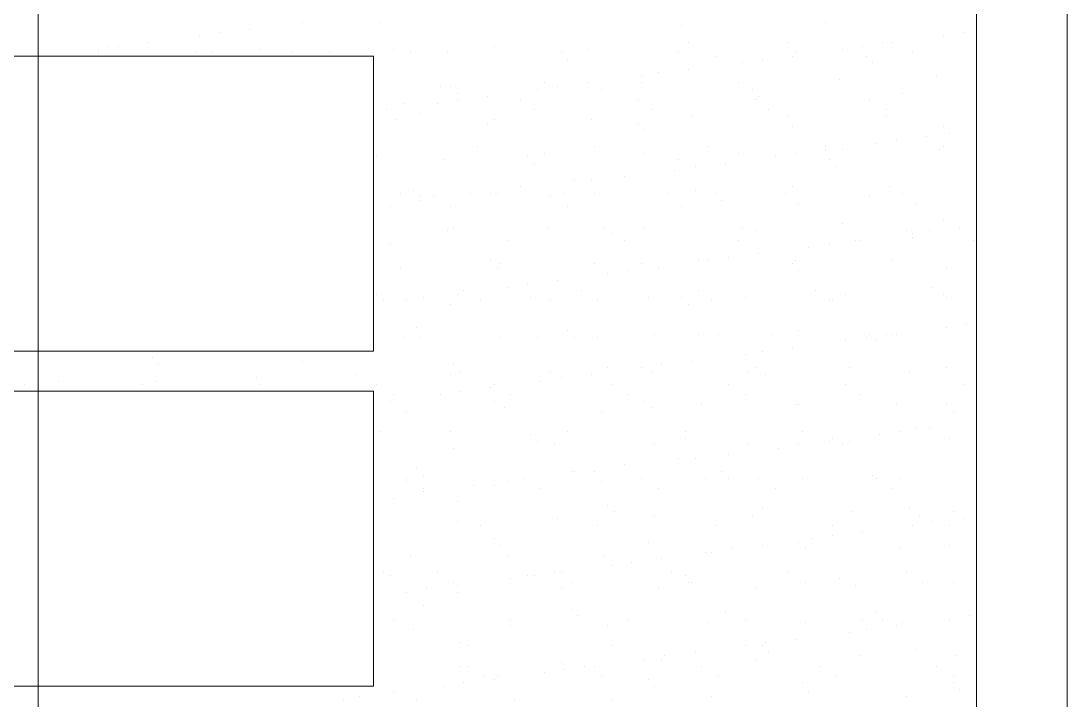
# Model space of a CAD drawing. Header units: millimetres. Extents: x 21 to 236, y 15 to 64.
# Drawn here: x 47.184 to 48.599, y 28.343 to 29.262 of the extents above; entities that cross this region are included whole.
import ezdxf

# ---------------------------------------------------------------- set-up
doc = ezdxf.new("R2010")
doc.units = ezdxf.units.MM
doc.layers.add('PDF_Cota', color=90, linetype='Continuous')
doc.layers.add('PDF_Terreno', color=7, linetype='Continuous')
doc.layers.add('PDF_Grama', color=7, linetype='Continuous', true_color=0x397200)

msp = doc.modelspace()

# ---------------------------------------------------------------- linework, layer by layer
at = {"layer": 'PDF_Cota', "lineweight": 0}
msp.add_lwpolyline([(47.2079, 27.0023), (47.2079, 30.5512)], dxfattribs=at)
for points in [[(43.7089, 28.8152), (47.6611, 28.8152), (47.6611, 29.2141), (43.7089, 29.2141)], [(43.7089, 28.362), (47.6611, 28.362), (47.6611, 28.7609), (43.7089, 28.7609)]]:
    msp.add_lwpolyline(points, close=True, dxfattribs=at)
at = {"layer": 'PDF_Grama', "lineweight": 20}
for points in [[(47.5659, 29.2594), (47.5659, 29.2594)], [(47.6702, 29.2594), (47.6702, 29.2594)], [(48.273, 29.2594), (48.273, 29.2594)], [(47.4526, 29.2458), (47.4526, 29.2458)], [(47.4934, 29.2504), (47.4934, 29.2504)], [(48.0781, 29.2549), (48.0781, 29.2549)], [(48.4588, 29.2458), (48.4588, 29.2458)], [(48.477, 29.2549), (48.477, 29.2549)], [(47.3575, 29.2322), (47.3575, 29.2322)], [(47.4254, 29.2413), (47.4254, 29.2413)], [(48.0872, 29.2322), (48.0872, 29.2322)], [(48.2231, 29.2322), (48.2231, 29.2322)], [(48.3501, 29.2322), (48.3501, 29.2322)], [(48.3637, 29.2322), (48.3637, 29.2322)], [(48.4316, 29.2413), (48.4316, 29.2413)], [(47.2895, 29.2232), (47.2895, 29.2232)], [(47.2895, 29.2186), (47.2895, 29.2186)], [(47.3031, 29.2277), (47.3031, 29.2277)], [(47.3167, 29.2277), (47.3167, 29.2277)], [(47.4209, 29.2186), (47.4209, 29.2186)], [(47.4436, 29.2186), (47.4436, 29.2186)], [(47.507, 29.2232), (47.507, 29.2232)], [(47.5524, 29.2186), (47.5524, 29.2186)], [(47.6022, 29.2186), (47.6022, 29.2186)], [(47.6883, 29.2232), (47.6883, 29.2232)], [(47.711, 29.2186), (47.711, 29.2186)], [(47.7608, 29.2186), (47.7608, 29.2186)], [(47.8243, 29.2277), (47.8243, 29.2277)], [(47.9149, 29.2186), (47.9149, 29.2186)], [(47.9149, 29.2186), (47.9149, 29.2186)], [(47.9512, 29.2232), (47.9512, 29.2232)], [(48.0736, 29.2186), (48.0736, 29.2186)], [(48.2322, 29.2186), (48.2322, 29.2186)], [(48.2957, 29.2232), (48.2957, 29.2232)], [(48.3229, 29.2277), (48.3229, 29.2277)], [(48.3908, 29.2186), (48.3908, 29.2186)], [(47.2215, 29.2141), (47.2215, 29.2141)], [(47.2849, 29.2141), (47.2849, 29.2141)], [(47.5161, 29.2141), (47.5161, 29.2141)], [(47.924, 29.2096), (47.924, 29.2096)], [(48.1234, 29.2141), (48.1234, 29.2141)], [(48.1597, 29.205), (48.1597, 29.205)], [(48.1869, 29.2096), (48.1869, 29.2096)], [(48.2277, 29.2141), (48.2277, 29.2141)], [(48.3274, 29.2141), (48.3274, 29.2141)], [(48.3365, 29.205), (48.3365, 29.205)], [(48.0464, 29.1914), (48.0464, 29.1914)], [(48.0872, 29.196), (48.0872, 29.196)], [(47.8923, 29.1778), (47.8923, 29.1778)], [(47.9512, 29.1778), (47.9512, 29.1778)], [(48.0237, 29.1869), (48.0237, 29.1869)], [(48.0237, 29.1778), (48.0237, 29.1778)], [(48.1552, 29.1778), (48.1552, 29.1778)], [(48.2911, 29.1824), (48.2911, 29.1824)], [(48.4226, 29.1869), (48.4226, 29.1869)], [(47.7518, 29.1733), (47.7518, 29.1733)], [(47.7654, 29.1733), (47.7654, 29.1733)], [(47.7744, 29.1642), (47.7744, 29.1642)], [(47.8832, 29.1688), (47.8832, 29.1688)], [(47.9104, 29.1733), (47.9104, 29.1733)], [(47.9693, 29.1688), (47.9693, 29.1688)], [(48.1733, 29.1688), (48.1733, 29.1688)], [(48.3772, 29.1642), (48.3772, 29.1642)], [(47.7019, 29.1506), (47.7019, 29.1506)], [(47.7472, 29.1506), (47.7472, 29.1506)], [(47.7744, 29.1552), (47.7744, 29.1552)], [(47.8152, 29.1597), (47.8152, 29.1597)], [(47.8606, 29.1552), (47.8606, 29.1552)], [(48.0192, 29.1552), (48.0192, 29.1552)], [(48.1778, 29.1552), (48.1778, 29.1552)], [(48.1824, 29.1597), (48.1824, 29.1597)], [(48.3319, 29.1552), (48.3319, 29.1552)], [(47.6793, 29.1416), (47.6793, 29.1416)], [(47.7246, 29.137), (47.7246, 29.137)], [(47.8787, 29.1416), (47.8787, 29.1416)], [(48.0373, 29.1416), (48.0373, 29.1416)], [(48.0917, 29.1325), (48.0917, 29.1325)], [(48.196, 29.1416), (48.196, 29.1416)], [(48.2231, 29.1325), (48.2231, 29.1325)], [(48.3546, 29.1416), (48.3546, 29.1416)], [(48.3546, 29.1325), (48.3546, 29.1325)], [(47.6929, 29.128), (47.6929, 29.128)], [(47.8152, 29.1234), (47.8152, 29.1234)], [(47.8243, 29.128), (47.8243, 29.128)], [(47.9557, 29.128), (47.9557, 29.128)], [(48.0192, 29.1234), (48.0192, 29.1234)], [(48.2277, 29.1189), (48.2277, 29.1189)], [(48.4316, 29.1189), (48.4316, 29.1189)], [(48.0283, 29.1144), (48.0283, 29.1144)], [(48.409, 29.1053), (48.409, 29.1053)], [(48.4407, 29.1098), (48.4407, 29.1098)], [(48.477, 29.1144), (48.477, 29.1144)], [(47.8016, 29.0917), (47.8016, 29.0917)], [(47.9603, 29.0917), (47.9603, 29.0917)], [(48.1144, 29.0917), (48.1144, 29.0917)], [(48.273, 29.0917), (48.273, 29.0917)], [(48.341, 29.0962), (48.341, 29.0962)], [(48.3682, 29.1008), (48.3682, 29.1008)], [(48.4316, 29.0917), (48.4316, 29.0917)], [(47.6657, 29.0781), (47.6657, 29.0781)], [(47.8696, 29.0781), (47.8696, 29.0781)], [(47.8923, 29.0827), (47.8923, 29.0827)], [(48.0283, 29.0827), (48.0283, 29.0827)], [(48.1552, 29.0827), (48.1552, 29.0827)], [(48.205, 29.0781), (48.205, 29.0781)], [(48.2322, 29.0827), (48.2322, 29.0827)], [(48.273, 29.0872), (48.273, 29.0872)], [(48.2957, 29.0872), (48.2957, 29.0872)], [(48.4271, 29.0872), (48.4271, 29.0872)], [(47.7563, 29.0736), (47.7563, 29.0736)], [(47.8787, 29.0691), (47.8787, 29.0691)], [(48.0736, 29.0736), (48.0736, 29.0736)], [(48.0962, 29.0645), (48.0962, 29.0645)], [(48.137, 29.0691), (48.137, 29.0691)], [(48.2775, 29.0736), (48.2775, 29.0736)], [(48.2866, 29.0645), (48.2866, 29.0645)], [(48.0011, 29.0509), (48.0011, 29.0509)], [(48.069, 29.06), (48.069, 29.06)], [(47.8606, 29.0373), (47.8606, 29.0373)], [(47.9331, 29.0464), (47.9331, 29.0464)], [(47.9557, 29.0464), (47.9557, 29.0464)], [(48.2277, 29.0373), (48.2277, 29.0373)], [(48.3591, 29.0373), (48.3591, 29.0373)], [(47.6974, 29.0283), (47.6974, 29.0283)], [(47.7155, 29.0328), (47.7155, 29.0328)], [(47.7246, 29.0237), (47.7246, 29.0237)], [(47.7246, 29.0192), (47.7246, 29.0192)], [(47.7427, 29.0237), (47.7427, 29.0237)], [(47.7926, 29.0283), (47.7926, 29.0283)], [(47.8198, 29.0283), (47.8198, 29.0283)], [(47.8288, 29.0283), (47.8288, 29.0283)], [(47.9013, 29.0237), (47.9013, 29.0237)], [(47.9195, 29.0283), (47.9195, 29.0283)], [(47.9603, 29.0283), (47.9603, 29.0283)], [(48.06, 29.0283), (48.06, 29.0283)], [(48.0962, 29.0328), (48.0962, 29.0328)], [(48.1234, 29.0283), (48.1234, 29.0283)], [(48.1325, 29.0192), (48.1325, 29.0192)], [(48.2186, 29.0283), (48.2186, 29.0283)], [(48.3319, 29.0237), (48.3319, 29.0237)], [(48.3772, 29.0283), (48.3772, 29.0283)], [(47.6838, 29.0101), (47.6838, 29.0101)], [(47.7654, 29.0101), (47.7654, 29.0101)], [(47.924, 29.0101), (47.924, 29.0101)], [(48.0781, 29.0101), (48.0781, 29.0101)], [(48.2367, 29.0147), (48.2367, 29.0147)], [(48.3954, 29.0147), (48.3954, 29.0147)], [(48.4316, 28.992), (48.4316, 28.992)], [(47.7608, 28.9784), (47.7608, 28.9784)], [(47.7699, 28.9829), (47.7699, 28.9829)], [(47.8968, 28.9829), (47.8968, 28.9829)], [(47.9739, 28.9829), (47.9739, 28.9829)], [(48.0283, 28.9829), (48.0283, 28.9829)], [(48.1597, 28.9829), (48.1597, 28.9829)], [(48.1778, 28.9784), (48.1778, 28.9784)], [(48.2957, 28.9875), (48.2957, 28.9875)], [(48.3818, 28.9784), (48.3818, 28.9784)], [(48.4135, 28.9784), (48.4135, 28.9784)], [(48.4543, 28.9829), (48.4543, 28.9829)], [(47.8424, 28.9648), (47.8424, 28.9648)], [(47.9829, 28.9739), (47.9829, 28.9739)], [(48.0011, 28.9648), (48.0011, 28.9648)], [(48.1552, 28.9648), (48.1552, 28.9648)], [(48.3138, 28.9648), (48.3138, 28.9648)], [(48.3183, 28.9648), (48.3183, 28.9648)], [(48.3908, 28.9739), (48.3908, 28.9739)], [(48.3908, 28.9693), (48.3908, 28.9693)], [(48.4724, 28.9648), (48.4724, 28.9648)], [(47.6838, 28.9603), (47.6838, 28.9603)], [(48.2503, 28.9557), (48.2503, 28.9557)], [(48.2775, 28.9603), (48.2775, 28.9603)], [(47.8198, 28.9376), (47.8198, 28.9376)], [(48.1008, 28.9376), (48.1008, 28.9376)], [(48.1144, 28.9376), (48.1144, 28.9376)], [(48.1416, 28.9421), (48.1416, 28.9421)], [(48.1824, 28.9467), (48.1824, 28.9467)], [(48.2322, 28.9376), (48.2322, 28.9376)], [(48.3637, 28.9376), (48.3637, 28.9376)], [(47.6974, 28.9286), (47.6974, 28.9286)], [(47.8288, 28.9286), (47.8288, 28.9286)], [(47.8334, 28.9331), (47.8334, 28.9331)], [(47.9603, 28.9331), (47.9603, 28.9331)], [(48.0056, 28.924), (48.0056, 28.924)], [(48.0237, 28.9331), (48.0237, 28.9331)], [(48.0464, 28.9286), (48.0464, 28.9286)], [(48.2277, 28.9331), (48.2277, 28.9331)], [(48.2367, 28.924), (48.2367, 28.924)], [(48.4362, 28.9286), (48.4362, 28.9286)], [(47.8696, 28.9059), (47.8696, 28.9059)], [(47.9104, 28.9104), (47.9104, 28.9104)], [(47.9784, 28.9195), (47.9784, 28.9195)], [(47.6657, 28.8923), (47.6657, 28.8923)], [(47.7744, 28.8923), (47.7744, 28.8923)], [(47.7835, 28.8968), (47.7835, 28.8968)], [(47.8424, 28.9014), (47.8424, 28.9014)], [(47.9421, 28.8968), (47.9421, 28.8968)], [(48.1008, 28.8968), (48.1008, 28.8968)], [(48.2594, 28.8968), (48.2594, 28.8968)], [(48.3002, 28.8923), (48.3002, 28.8923)], [(48.418, 28.9014), (48.418, 28.9014)], [(48.4316, 28.8923), (48.4316, 28.8923)], [(47.6747, 28.8832), (47.6747, 28.8832)], [(47.7065, 28.8832), (47.7065, 28.8832)], [(47.7291, 28.8878), (47.7291, 28.8878)], [(47.7654, 28.8787), (47.7654, 28.8787)], [(47.8062, 28.8832), (47.8062, 28.8832)], [(47.8742, 28.8878), (47.8742, 28.8878)], [(47.9013, 28.8832), (47.9013, 28.8832)], [(47.9648, 28.8832), (47.9648, 28.8832)], [(48.0328, 28.8878), (48.0328, 28.8878)], [(48.0781, 28.8878), (48.0781, 28.8878)], [(48.0872, 28.8787), (48.0872, 28.8787)], [(48.1189, 28.8832), (48.1189, 28.8832)], [(48.1642, 28.8878), (48.1642, 28.8878)], [(48.2775, 28.8832), (48.2775, 28.8832)], [(48.2821, 28.8832), (48.2821, 28.8832)], [(48.4362, 28.8878), (48.4362, 28.8878)], [(48.4634, 28.8515), (48.4634, 28.8515)], [(47.72, 28.847), (47.72, 28.847)], [(47.924, 28.8424), (47.924, 28.8424)], [(48.0418, 28.8379), (48.0418, 28.8379)], [(48.1008, 28.8379), (48.1008, 28.8379)], [(48.128, 28.8379), (48.128, 28.8379)], [(48.2005, 28.8379), (48.2005, 28.8379)], [(48.2367, 28.8424), (48.2367, 28.8424)], [(48.3319, 28.8379), (48.3319, 28.8379)], [(48.3546, 28.8379), (48.3546, 28.8379)], [(48.3637, 28.8379), (48.3637, 28.8379)], [(48.3682, 28.8379), (48.3682, 28.8379)], [(48.4362, 28.847), (48.4362, 28.847)], [(47.7019, 28.8334), (47.7019, 28.8334)], [(47.7246, 28.8334), (47.7246, 28.8334)], [(47.8334, 28.8334), (47.8334, 28.8334)], [(47.8832, 28.8334), (47.8832, 28.8334)], [(47.9331, 28.8334), (47.9331, 28.8334)], [(47.9648, 28.8334), (47.9648, 28.8334)], [(48.3002, 28.8288), (48.3002, 28.8288)], [(48.3274, 28.8334), (48.3274, 28.8334)], [(48.341, 28.8288), (48.341, 28.8288)], [(48.1642, 28.8107), (48.1642, 28.8107)], [(48.1869, 28.8152), (48.1869, 28.8152)], [(48.2277, 28.8198), (48.2277, 28.8198)], [(47.362, 28.8062), (47.362, 28.8062)], [(47.3711, 28.7971), (47.3711, 28.7971)], [(47.5659, 28.8016), (47.5659, 28.8016)], [(47.7699, 28.7971), (47.7699, 28.7971)], [(47.9784, 28.7926), (47.9784, 28.7926)], [(48.0237, 28.7926), (48.0237, 28.7926)], [(48.0509, 28.7971), (48.0509, 28.7971)], [(48.0917, 28.8016), (48.0917, 28.8016)], [(48.1778, 28.7926), (48.1778, 28.7926)], [(48.3047, 28.7926), (48.3047, 28.7926)], [(48.4362, 28.7926), (48.4362, 28.7926)], [(47.5025, 28.779), (47.5025, 28.779)], [(47.6385, 28.7835), (47.6385, 28.7835)], [(47.7654, 28.7835), (47.7654, 28.7835)], [(47.779, 28.788), (47.779, 28.788)], [(47.9013, 28.788), (47.9013, 28.788)], [(47.9149, 28.779), (47.9149, 28.779)], [(47.9557, 28.7835), (47.9557, 28.7835)], [(48.0373, 28.788), (48.0373, 28.788)], [(48.1688, 28.788), (48.1688, 28.788)], [(48.1914, 28.7835), (48.1914, 28.7835)], [(48.3863, 28.788), (48.3863, 28.788)], [(47.1898, 28.7699), (47.1898, 28.7699)], [(47.2351, 28.7744), (47.2351, 28.7744)], [(47.3484, 28.7699), (47.3484, 28.7699)], [(47.3665, 28.7744), (47.3665, 28.7744)], [(47.507, 28.7699), (47.507, 28.7699)], [(47.6657, 28.7699), (47.6657, 28.7699)], [(47.8198, 28.7654), (47.8198, 28.7654)], [(47.8243, 28.7699), (47.8243, 28.7699)], [(47.8877, 28.7744), (47.8877, 28.7744)], [(47.9829, 28.7699), (47.9829, 28.7699)], [(48.1416, 28.7699), (48.1416, 28.7699)], [(48.3002, 28.7699), (48.3002, 28.7699)], [(48.4588, 28.7699), (48.4588, 28.7699)], [(47.6883, 28.7563), (47.6883, 28.7563)], [(47.7518, 28.7563), (47.7518, 28.7563)], [(47.779, 28.7609), (47.779, 28.7609)], [(47.847, 28.7563), (47.847, 28.7563)], [(48.0056, 28.7563), (48.0056, 28.7563)], [(48.1642, 28.7563), (48.1642, 28.7563)], [(48.3183, 28.7563), (48.3183, 28.7563)], [(48.477, 28.7563), (48.477, 28.7563)], [(47.6838, 28.7473), (47.6838, 28.7473)], [(47.8243, 28.7473), (47.8243, 28.7473)], [(47.8379, 28.7382), (47.8379, 28.7382)], [(48.0283, 28.7473), (48.0283, 28.7473)], [(48.0373, 28.7382), (48.0373, 28.7382)], [(48.1053, 28.7427), (48.1053, 28.7427)], [(48.2322, 28.7427), (48.2322, 28.7427)], [(48.2367, 28.7427), (48.2367, 28.7427)], [(48.3682, 28.7427), (48.3682, 28.7427)], [(48.4362, 28.7427), (48.4362, 28.7427)], [(47.7065, 28.7337), (47.7065, 28.7337)], [(47.9693, 28.7337), (47.9693, 28.7337)], [(48.4452, 28.7337), (48.4452, 28.7337)], [(48.3954, 28.711), (48.3954, 28.711)], [(48.4135, 28.711), (48.4135, 28.711)], [(47.6702, 28.7065), (47.6702, 28.7065)], [(47.7654, 28.7065), (47.7654, 28.7065)], [(47.8742, 28.7019), (47.8742, 28.7019)], [(47.924, 28.7065), (47.924, 28.7065)], [(48.0826, 28.7065), (48.0826, 28.7065)], [(48.0826, 28.6974), (48.0826, 28.6974)], [(48.2413, 28.7065), (48.2413, 28.7065)], [(48.2821, 28.6974), (48.2821, 28.6974)], [(48.3455, 28.7019), (48.3455, 28.7019)], [(48.3727, 28.7065), (48.3727, 28.7065)], [(48.4407, 28.6974), (48.4407, 28.6974)], [(47.7699, 28.6838), (47.7699, 28.6838)], [(47.8832, 28.6929), (47.8832, 28.6929)], [(47.9059, 28.6883), (47.9059, 28.6883)], [(48.0418, 28.6883), (48.0418, 28.6883)], [(48.1688, 28.6883), (48.1688, 28.6883)], [(48.2095, 28.6838), (48.2095, 28.6838)], [(48.2367, 28.6883), (48.2367, 28.6883)], [(48.2775, 28.6929), (48.2775, 28.6929)], [(48.2957, 28.6883), (48.2957, 28.6883)], [(48.3047, 28.6929), (48.3047, 28.6929)], [(48.0736, 28.6702), (48.0736, 28.6702)], [(48.0962, 28.6702), (48.0962, 28.6702)], [(48.1416, 28.6747), (48.1416, 28.6747)], [(47.72, 28.6566), (47.72, 28.6566)], [(47.9285, 28.6521), (47.9285, 28.6521)], [(47.9331, 28.6521), (47.9331, 28.6521)], [(47.9603, 28.6521), (47.9603, 28.6521)], [(48.0011, 28.6611), (48.0011, 28.6611)], [(48.1325, 28.6521), (48.1325, 28.6521)], [(47.7065, 28.643), (47.7065, 28.643)], [(47.7065, 28.6385), (47.7065, 28.6385)], [(47.7291, 28.6475), (47.7291, 28.6475)], [(47.8424, 28.6385), (47.8424, 28.6385)], [(47.8651, 28.643), (47.8651, 28.643)], [(47.8651, 28.643), (47.8651, 28.643)], [(47.9693, 28.6385), (47.9693, 28.6385)], [(48.0237, 28.643), (48.0237, 28.643)], [(48.1098, 28.643), (48.1098, 28.643)], [(48.1416, 28.643), (48.1416, 28.643)], [(48.1824, 28.643), (48.1824, 28.643)], [(48.2413, 28.643), (48.2413, 28.643)], [(48.3365, 28.6475), (48.3365, 28.6475)], [(48.341, 28.643), (48.341, 28.643)], [(48.3727, 28.643), (48.3727, 28.643)], [(47.7291, 28.6294), (47.7291, 28.6294)], [(47.7291, 28.6249), (47.7291, 28.6249)], [(47.7971, 28.6339), (47.7971, 28.6339)], [(47.8243, 28.6339), (47.8243, 28.6339)], [(47.8877, 28.6294), (47.8877, 28.6294)], [(48.0464, 28.6294), (48.0464, 28.6294)], [(48.205, 28.6294), (48.205, 28.6294)], [(48.3637, 28.6294), (48.3637, 28.6294)], [(47.6611, 28.6158), (47.6611, 28.6158)], [(47.6883, 28.6158), (47.6883, 28.6158)], [(47.7744, 28.6113), (47.7744, 28.6113)], [(47.9784, 28.6068), (47.9784, 28.6068)], [(47.9875, 28.5977), (47.9875, 28.5977)], [(48.1869, 28.6022), (48.1869, 28.6022)], [(48.3093, 28.5977), (48.3093, 28.5977)], [(48.3863, 28.6022), (48.3863, 28.6022)], [(48.4452, 28.5977), (48.4452, 28.5977)], [(47.7744, 28.5841), (47.7744, 28.5841)], [(47.9104, 28.5886), (47.9104, 28.5886)], [(48.0418, 28.5932), (48.0418, 28.5932)], [(48.1733, 28.5932), (48.1733, 28.5932)], [(48.3999, 28.5932), (48.3999, 28.5932)], [(48.418, 28.5841), (48.418, 28.5841)], [(48.4588, 28.5886), (48.4588, 28.5886)], [(47.8062, 28.5796), (47.8062, 28.5796)], [(47.9648, 28.5796), (47.9648, 28.5796)], [(48.1234, 28.5796), (48.1234, 28.5796)], [(48.2821, 28.5796), (48.2821, 28.5796)], [(48.3229, 28.5705), (48.3229, 28.5705)], [(48.3908, 28.5796), (48.3908, 28.5796)], [(48.4407, 28.5796), (48.4407, 28.5796)], [(47.8243, 28.5614), (47.8243, 28.5614)], [(47.8334, 28.5524), (47.8334, 28.5524)], [(48.0328, 28.5569), (48.0328, 28.5569)], [(48.1869, 28.5524), (48.1869, 28.5524)], [(48.2367, 28.5569), (48.2367, 28.5569)], [(48.2549, 28.5614), (48.2549, 28.5614)], [(48.2821, 28.566), (48.2821, 28.566)], [(48.4407, 28.5524), (48.4407, 28.5524)], [(47.711, 28.5388), (47.711, 28.5388)], [(47.8424, 28.5388), (47.8424, 28.5388)], [(47.9739, 28.5388), (47.9739, 28.5388)], [(48.1098, 28.5433), (48.1098, 28.5433)], [(48.1189, 28.5433), (48.1189, 28.5433)], [(48.1461, 28.5478), (48.1461, 28.5478)], [(48.2458, 28.5478), (48.2458, 28.5478)], [(48.2458, 28.5478), (48.2458, 28.5478)], [(48.3727, 28.5478), (48.3727, 28.5478)], [(47.9829, 28.5252), (47.9829, 28.5252)], [(48.0101, 28.5297), (48.0101, 28.5297)], [(48.0509, 28.5342), (48.0509, 28.5342)], [(47.6747, 28.5161), (47.6747, 28.5161)], [(47.6838, 28.5116), (47.6838, 28.5116)], [(47.7472, 28.5161), (47.7472, 28.5161)], [(47.8696, 28.5116), (47.8696, 28.5116)], [(47.8787, 28.5116), (47.8787, 28.5116)], [(47.9059, 28.5161), (47.9059, 28.5161)], [(47.9149, 28.5161), (47.9149, 28.5161)], [(48.0645, 28.5161), (48.0645, 28.5161)], [(48.0826, 28.5116), (48.0826, 28.5116)], [(48.2231, 28.5161), (48.2231, 28.5161)], [(48.3818, 28.5161), (48.3818, 28.5161)], [(47.7699, 28.5025), (47.7699, 28.5025)], [(47.7744, 28.498), (47.7744, 28.498)], [(47.847, 28.507), (47.847, 28.507)], [(47.9285, 28.5025), (47.9285, 28.5025)], [(48.0872, 28.5025), (48.0872, 28.5025)], [(48.0917, 28.5025), (48.0917, 28.5025)], [(48.2458, 28.5025), (48.2458, 28.5025)], [(48.2911, 28.507), (48.2911, 28.507)], [(48.3138, 28.498), (48.3138, 28.498)], [(48.4044, 28.5025), (48.4044, 28.5025)], [(48.4452, 28.5025), (48.4452, 28.5025)], [(47.7065, 28.4889), (47.7065, 28.4889)], [(47.7336, 28.4934), (47.7336, 28.4934)], [(47.7744, 28.4889), (47.7744, 28.4889)], [(47.9149, 28.4934), (47.9149, 28.4934)], [(48.0464, 28.4934), (48.0464, 28.4934)], [(48.1778, 28.4934), (48.1778, 28.4934)], [(47.7291, 28.4708), (47.7291, 28.4708)], [(47.9285, 28.4662), (47.9285, 28.4662)], [(47.9376, 28.4572), (47.9376, 28.4572)], [(48.137, 28.4617), (48.137, 28.4617)], [(48.341, 28.4617), (48.341, 28.4617)], [(48.4679, 28.4572), (48.4679, 28.4572)], [(47.6883, 28.4526), (47.6883, 28.4526)], [(47.7155, 28.4391), (47.7155, 28.4391)], [(47.847, 28.4526), (47.847, 28.4526)], [(47.847, 28.4436), (47.847, 28.4436)], [(47.9784, 28.4436), (47.9784, 28.4436)], [(48.0056, 28.4526), (48.0056, 28.4526)], [(48.1144, 28.4481), (48.1144, 28.4481)], [(48.1642, 28.4526), (48.1642, 28.4526)], [(48.2458, 28.4481), (48.2458, 28.4481)], [(48.3229, 28.4526), (48.3229, 28.4526)], [(48.3274, 28.4391), (48.3274, 28.4391)], [(48.3501, 28.4526), (48.3501, 28.4526)], [(48.3682, 28.4436), (48.3682, 28.4436)], [(48.3772, 28.4481), (48.3772, 28.4481)], [(48.4407, 28.4526), (48.4407, 28.4526)], [(48.2322, 28.4255), (48.2322, 28.4255)], [(48.3047, 28.4345), (48.3047, 28.4345)], [(47.779, 28.4209), (47.779, 28.4209)], [(47.788, 28.4164), (47.788, 28.4164)], [(47.9829, 28.4164), (47.9829, 28.4164)], [(48.1642, 28.4164), (48.1642, 28.4164)], [(48.1869, 28.4164), (48.1869, 28.4164)], [(48.1914, 28.4209), (48.1914, 28.4209)], [(48.3954, 28.4119), (48.3954, 28.4119)], [(48.0283, 28.3983), (48.0283, 28.3983)], [(48.0509, 28.3983), (48.0509, 28.3983)], [(48.0554, 28.4028), (48.0554, 28.4028)], [(48.0962, 28.4073), (48.0962, 28.4073)], [(48.1778, 28.3983), (48.1778, 28.3983)], [(48.196, 28.4073), (48.196, 28.4073)], [(48.3183, 28.4028), (48.3183, 28.4028)], [(48.4498, 28.4028), (48.4498, 28.4028)], [(47.779, 28.3892), (47.779, 28.3892)], [(47.788, 28.3892), (47.788, 28.3892)], [(47.9149, 28.3937), (47.9149, 28.3937)], [(47.9195, 28.3847), (47.9195, 28.3847)], [(47.9467, 28.3892), (47.9467, 28.3892)], [(47.9603, 28.3892), (47.9603, 28.3892)], [(48.1053, 28.3892), (48.1053, 28.3892)], [(48.2639, 28.3892), (48.2639, 28.3892)], [(48.4226, 28.3892), (48.4226, 28.3892)], [(47.8107, 28.3756), (47.8107, 28.3756)], [(47.8243, 28.3711), (47.8243, 28.3711)], [(47.8288, 28.3756), (47.8288, 28.3756)], [(47.8923, 28.3801), (47.8923, 28.3801)], [(47.9693, 28.3756), (47.9693, 28.3756)], [(48.0328, 28.3711), (48.0328, 28.3711)], [(48.128, 28.3756), (48.128, 28.3756)], [(48.2866, 28.3756), (48.2866, 28.3756)], [(48.4452, 28.3756), (48.4452, 28.3756)], [(47.7563, 28.362), (47.7563, 28.362)], [(47.7835, 28.3665), (47.7835, 28.3665)], [(48.0418, 28.362), (48.0418, 28.362)], [(48.2413, 28.3665), (48.2413, 28.3665)], [(48.4452, 28.3665), (48.4452, 28.3665)], [(48.4543, 28.3575), (48.4543, 28.3575)], [(47.6203, 28.3439), (47.6203, 28.3439)], [(47.643, 28.3484), (47.643, 28.3484)], [(47.6883, 28.3529), (47.6883, 28.3529)], [(47.72, 28.3439), (47.72, 28.3439)], [(47.8515, 28.3439), (47.8515, 28.3439)], [(47.9829, 28.3439), (47.9829, 28.3439)], [(48.1189, 28.3484), (48.1189, 28.3484)], [(48.2503, 28.3529), (48.2503, 28.3529)], [(48.3818, 28.3484), (48.3818, 28.3484)]]:
    msp.add_lwpolyline(points, dxfattribs=at)
at = {"layer": 'PDF_Terreno', "lineweight": 9}
msp.add_lwpolyline([(38.7187, 32.8219), (38.7187, 51.8489), (48.477, 51.8489), (48.477, 35.0971), (48.477, 26.9615), (48.5993, 26.9615), (48.5993, 51.9713), (38.6009, 51.9713), (38.6009, 26.9615), (38.7187, 26.9615), (38.7187, 32.704)], dxfattribs=at)

doc.saveas('drawing.dxf')
